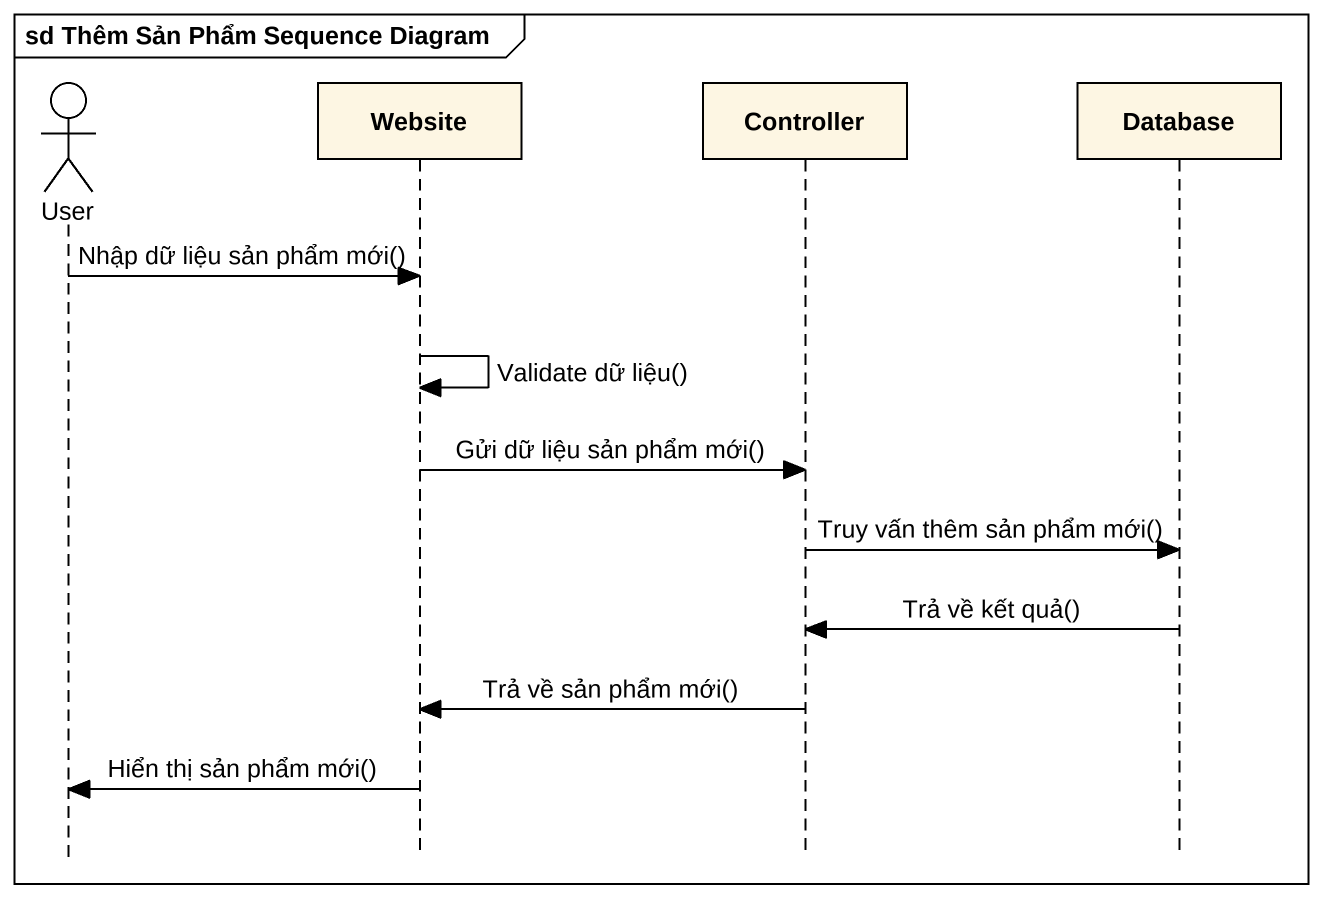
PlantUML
@startuml
mainframe sd Thêm Sản Phẩm Sequence Diagram
hide footbox
actor User
participant Website
participant Controller
participant "Database" as Database_

User -> Website : Nhập dữ liệu sản phẩm mới()
Website -> Website : Validate dữ liệu()
Website -> Controller : Gửi dữ liệu sản phẩm mới()
Controller -> Database_ : Truy vấn thêm sản phẩm mới()
Database_ -> Controller : Trả về kết quả()
Controller -> Website : Trả về sản phẩm mới()
Website -> User : Hiển thị sản phẩm mới()
@enduml
